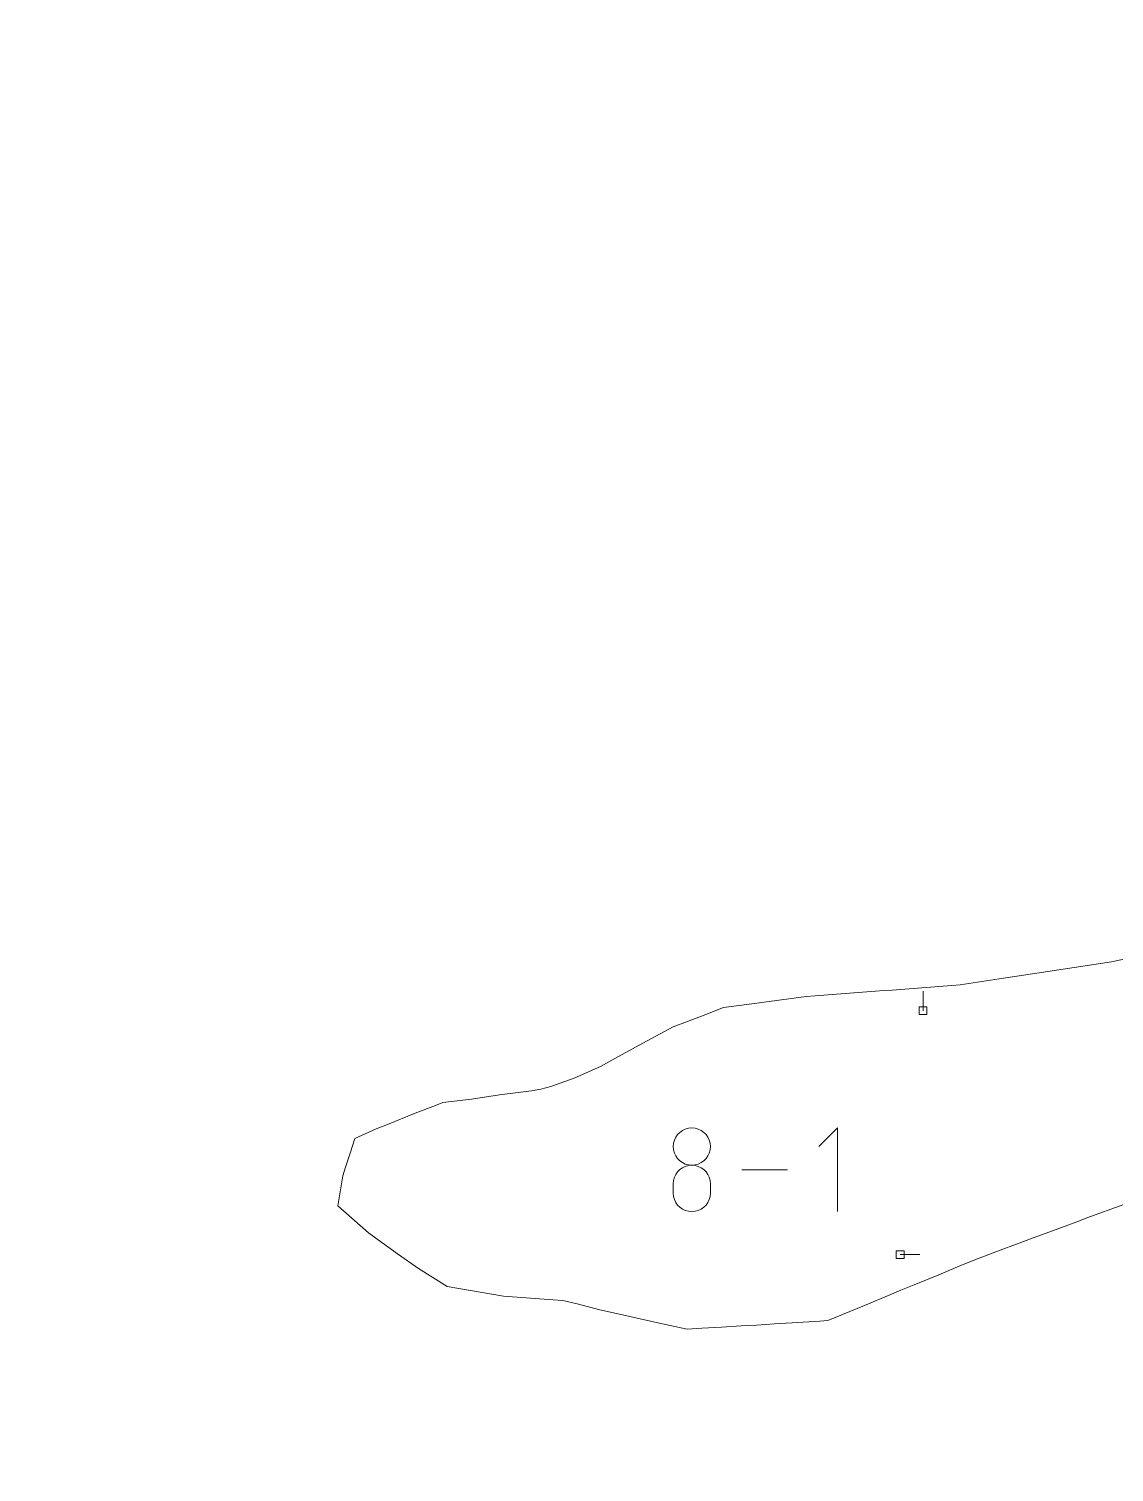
# Model space of a CAD drawing. Header units: millimetres. Extents: x -446 to 392, y -249 to 379.
# Drawn here: x 233.3 to 312.7, y -149.7 to -44 of the extents above; entities that cross this region are included whole.
import ezdxf

# ---------------------------------------------------------------- set-up
doc = ezdxf.new("R2010")
doc.units = ezdxf.units.MM
doc.header["$MEASUREMENT"] = 0
doc.layers.add('Layer 1', color=7, linetype='Continuous')

msp = doc.modelspace()

# ---------------------------------------------------------------- linework, layer by layer
at = {"layer": 'Layer 1', "color": 5, "lineweight": 0}
for points, knots in [([(-446.0374, -230.5655), (-446.0374, -230.5655), (392.1616, -230.5655), (392.1616, -230.5655), (392.1616, -230.5655), (392.1616, -230.5655), (392.1616, 379.0343), (392.1616, 379.0343), (392.1616, 379.0343), (392.1616, 379.0343), (-446.0374, 379.0343), (-446.0374, 379.0343), (-446.0374, 379.0343), (-446.0374, 379.0343), (-446.0374, -230.5655), (-446.0374, -230.5655)], [0, 0, 0, 0, 0.2, 0.2, 0.2, 0.2, 0.4, 0.4, 0.4, 0.4, 0.6, 0.6, 0.6, 0.6, 1, 1, 1, 1]), ([(333.4591, -120.4186), (333.4591, -120.4186), (335.0647, -119.4964), (335.0647, -119.4964), (335.0647, -119.4964), (335.0647, -119.4964), (336.6874, -118.3645), (336.6874, -118.3645), (336.6874, -118.3645), (336.6874, -118.3645), (337.1673, -117.976), (337.1673, -117.976), (337.1673, -117.976), (337.1673, -117.976), (338.87, -116.6447), (338.87, -116.6447), (338.87, -116.6447), (338.87, -116.6447), (339.5499, -116.1236), (339.5499, -116.1236), (339.5499, -116.1236), (339.5499, -116.1236), (341.0126, -114.9906), (341.0126, -114.9906), (341.0126, -114.9906), (341.0126, -114.9906), (339.4071, -114.1604), (339.4071, -114.1604), (339.4071, -114.1604), (339.4071, -114.1604), (337.5444, -113.1851), (337.5444, -113.1851), (337.5444, -113.1851), (337.5444, -113.1851), (336.6302, -112.7085), (336.6302, -112.7085), (336.6302, -112.7085), (336.6302, -112.7085), (336.1731, -112.4697), (336.1731, -112.4697), (336.1731, -112.4697), (336.1731, -112.4697), (334.1333, -111.9755), (334.1333, -111.9755), (334.1333, -111.9755), (334.1333, -111.9755), (333.2877, -111.5755), (333.2877, -111.5755), (333.2877, -111.5755), (333.2877, -111.5755), (331.745, -111.3418), (331.745, -111.3418), (331.745, -111.3418), (331.745, -111.3418), (329.8595, -111.1224), (329.8595, -111.1224), (329.8595, -111.1224), (329.8595, -111.1224), (328.7739, -110.9984), (328.7739, -110.9984), (328.7739, -110.9984), (328.7739, -110.9984), (326.9341, -110.8562), (326.9341, -110.8562), (326.9341, -110.8562), (326.9341, -110.8562), (325.7399, -110.7807), (325.7399, -110.7807), (325.7399, -110.7807), (325.7399, -110.7807), (324.5, -110.6728), (324.5, -110.6728), (324.5, -110.6728), (324.5, -110.6728), (322.5402, -110.5648), (322.5402, -110.5648), (322.5402, -110.5648), (322.5402, -110.5648), (319.8548, -110.9784), (319.8548, -110.9784), (319.8548, -110.9784), (319.8548, -110.9784), (317.4322, -111.3761), (317.4322, -111.3761), (317.4322, -111.3761), (317.4322, -111.3761), (315.5181, -111.6978), (315.5181, -111.6978), (315.5181, -111.6978), (315.5181, -111.6978), (314.9467, -111.8229), (314.9467, -111.8229), (314.9467, -111.8229), (314.9467, -111.8229), (312.5413, -112.3412), (312.5413, -112.3412), (312.5413, -112.3412), (312.5413, -112.3412), (309.8044, -112.7617), (309.8044, -112.7617), (309.8044, -112.7617), (309.8044, -112.7617), (307.0904, -113.1748), (307.0904, -113.1748), (307.0904, -113.1748), (307.0904, -113.1748), (304.3193, -113.5965), (304.3193, -113.5965), (304.3193, -113.5965), (304.3193, -113.5965), (301.4681, -114.0296), (301.4681, -114.0296), (301.4681, -114.0296), (301.4681, -114.0296), (300.8682, -114.0753), (300.8682, -114.0753), (300.8682, -114.0753), (300.8682, -114.0753), (298.657, -114.2387), (298.657, -114.2387), (298.657, -114.2387), (298.657, -114.2387), (296.4915, -114.4021), (296.4915, -114.4021), (296.4915, -114.4021), (296.4915, -114.4021), (295.8744, -114.4472), (295.8744, -114.4472), (295.8744, -114.4472), (295.8744, -114.4472), (295.2631, -114.4935), (295.2631, -114.4935), (295.2631, -114.4935), (295.2631, -114.4935), (293.0462, -114.6575), (293.0462, -114.6575), (293.0462, -114.6575), (293.0462, -114.6575), (290.8692, -114.8215), (290.8692, -114.8215), (290.8692, -114.8215), (290.8692, -114.8215), (290.2122, -114.8849), (290.2122, -114.8849), (290.2122, -114.8849), (290.2122, -114.8849), (288.0181, -115.1757), (288.0181, -115.1757), (288.0181, -115.1757), (288.0181, -115.1757), (285.5041, -115.514), (285.5041, -115.514), (285.5041, -115.514), (285.5041, -115.514), (284.1556, -115.6945), (284.1556, -115.6945), (284.1556, -115.6945), (284.1556, -115.6945), (282.8529, -116.1973), (282.8529, -116.1973), (282.8529, -116.1973), (282.8529, -116.1973), (281.5273, -116.7196), (281.5273, -116.7196), (281.5273, -116.7196), (281.5273, -116.7196), (280.476, -117.1098), (280.476, -117.1098), (280.476, -117.1098), (280.476, -117.1098), (278.8762, -117.9457), (278.8762, -117.9457), (278.8762, -117.9457), (278.8762, -117.9457), (278.2477, -118.2834), (278.2477, -118.2834), (278.2477, -118.2834), (278.2477, -118.2834), (275.9679, -119.5478), (275.9679, -119.5478), (275.9679, -119.5478), (275.9679, -119.5478), (275.1451, -120.0032), (275.1451, -120.0032), (275.1451, -120.0032), (275.1451, -120.0032), (273.2253, -120.8443), (273.2253, -120.8443), (273.2253, -120.8443), (273.2253, -120.8443), (271.5112, -121.4642), (271.5112, -121.4642), (271.5112, -121.4642), (271.5112, -121.4642), (270.7913, -121.663), (270.7913, -121.663), (270.7913, -121.663), (270.7913, -121.663), (270.1, -121.7853), (270.1, -121.7853), (270.1, -121.7853), (270.1, -121.7853), (267.7516, -122.0762), (267.7516, -122.0762), (267.7516, -122.0762), (267.7516, -122.0762), (265.7004, -122.4001), (265.7004, -122.4001), (265.7004, -122.4001), (265.7004, -122.4001), (263.6206, -122.6475), (263.6206, -122.6475), (263.6206, -122.6475), (263.6206, -122.6475), (263.0778, -122.8612), (263.0778, -122.8612), (263.0778, -122.8612), (263.0778, -122.8612), (261.5923, -123.4223), (261.5923, -123.4223), (261.5923, -123.4223), (261.5923, -123.4223), (259.5639, -124.2491), (259.5639, -124.2491), (259.5639, -124.2491), (259.5639, -124.2491), (258.7354, -124.5725), (258.7354, -124.5725), (258.7354, -124.5725), (258.7354, -124.5725), (257.1756, -125.2844), (257.1756, -125.2844), (257.1756, -125.2844), (257.1756, -125.2844), (256.8556, -126.27), (256.8556, -126.27), (256.8556, -126.27), (256.8556, -126.27), (256.4956, -127.375), (256.4956, -127.375), (256.4956, -127.375), (256.4956, -127.375), (256.29, -128.0098), (256.29, -128.0098), (256.29, -128.0098), (256.29, -128.0098), (255.9243, -130.1959), (255.9243, -130.1959), (255.9243, -130.1959), (255.9243, -130.1959), (258.1755, -132.1751), (258.1755, -132.1751), (258.1755, -132.1751), (258.1755, -132.1751), (259.581, -133.207), (259.581, -133.207), (259.581, -133.207), (259.581, -133.207), (260.2953, -133.7235), (260.2953, -133.7235), (260.2953, -133.7235), (260.2953, -133.7235), (261.8208, -134.7914), (261.8208, -134.7914), (261.8208, -134.7914), (261.8208, -134.7914), (263.9235, -136.0964), (263.9235, -136.0964), (263.9235, -136.0964), (263.9235, -136.0964), (264.7862, -136.2473), (264.7862, -136.2473), (264.7862, -136.2473), (264.7862, -136.2473), (268.0487, -136.8141), (268.0487, -136.8141), (268.0487, -136.8141), (268.0487, -136.8141), (271.6769, -137.0752), (271.6769, -137.0752), (271.6769, -137.0752), (271.6769, -137.0752), (272.3854, -137.126), (272.3854, -137.126), (272.3854, -137.126), (272.3854, -137.126), (273.4482, -137.3774), (273.4482, -137.3774), (273.4482, -137.3774), (273.4482, -137.3774), (275.0937, -137.8042), (275.0937, -137.8042), (275.0937, -137.8042), (275.0937, -137.8042), (276.5393, -138.1362), (276.5393, -138.1362), (276.5393, -138.1362), (276.5393, -138.1362), (278.8191, -138.6567), (278.8191, -138.6567), (278.8191, -138.6567), (278.8191, -138.6567), (279.339, -138.7761), (279.339, -138.7761), (279.339, -138.7761), (279.339, -138.7761), (281.4816, -139.2361), (281.4816, -139.2361), (281.4816, -139.2361), (281.4816, -139.2361), (282.5615, -139.1692), (282.5615, -139.1692), (282.5615, -139.1692), (282.5615, -139.1692), (283.9957, -139.0801), (283.9957, -139.0801), (283.9957, -139.0801), (283.9957, -139.0801), (285.4527, -138.9921), (285.4527, -138.9921), (285.4527, -138.9921), (285.4527, -138.9921), (286.5725, -138.9287), (286.5725, -138.9287), (286.5725, -138.9287), (286.5725, -138.9287), (287.881, -138.8464), (287.881, -138.8464), (287.881, -138.8464), (287.881, -138.8464), (289.1723, -138.7676), (289.1723, -138.7676), (289.1723, -138.7676), (289.1723, -138.7676), (291.2121, -138.6384), (291.2121, -138.6384), (291.2121, -138.6384), (291.2121, -138.6384), (291.7834, -138.6036), (291.7834, -138.6036), (291.7834, -138.6036), (291.7834, -138.6036), (294.4803, -137.4866), (294.4803, -137.4866), (294.4803, -137.4866), (294.4803, -137.4866), (296.4344, -136.6775), (296.4344, -136.6775), (296.4344, -136.6775), (296.4344, -136.6775), (297.1372, -136.3878), (297.1372, -136.3878), (297.1372, -136.3878), (297.1372, -136.3878), (298.1028, -135.9867), (298.1028, -135.9867), (298.1028, -135.9867), (298.1028, -135.9867), (299.9083, -135.2416), (299.9083, -135.2416), (299.9083, -135.2416), (299.9083, -135.2416), (301.451, -134.6017), (301.451, -134.6017), (301.451, -134.6017), (301.451, -134.6017), (302.7366, -134.0721), (302.7366, -134.0721), (302.7366, -134.0721), (302.7366, -134.0721), (304.3993, -133.4481), (304.3993, -133.4481), (304.3993, -133.4481), (304.3993, -133.4481), (305.5877, -133.0042), (305.5877, -133.0042), (305.5877, -133.0042), (305.5877, -133.0042), (306.8162, -132.5431), (306.8162, -132.5431), (306.8162, -132.5431), (306.8162, -132.5431), (308.0446, -132.0963), (308.0446, -132.0963), (308.0446, -132.0963), (308.0446, -132.0963), (310.2044, -131.2901), (310.2044, -131.2901), (310.2044, -131.2901), (310.2044, -131.2901), (310.7358, -131.0924), (310.7358, -131.0924), (310.7358, -131.0924), (310.7358, -131.0924), (313.4498, -130.1153), (313.4498, -130.1153), (313.4498, -130.1153), (313.4498, -130.1153), (314.1354, -129.7994), (314.1354, -129.7994), (314.1354, -129.7994), (314.1354, -129.7994), (316.1866, -128.8697), (316.1866, -128.8697), (316.1866, -128.8697), (316.1866, -128.8697), (316.7694, -128.5995), (316.7694, -128.5995), (316.7694, -128.5995), (316.7694, -128.5995), (318.2207, -127.9464), (318.2207, -127.9464), (318.2207, -127.9464), (318.2207, -127.9464), (319.2492, -127.507), (319.2492, -127.507), (319.2492, -127.507), (319.2492, -127.507), (320.0148, -127.1579), (320.0148, -127.1579), (320.0148, -127.1579), (320.0148, -127.1579), (322.226, -126.214), (322.226, -126.214), (322.226, -126.214), (322.226, -126.214), (322.9631, -125.8746), (322.9631, -125.8746), (322.9631, -125.8746), (322.9631, -125.8746), (323.5401, -125.6049), (323.5401, -125.6049), (323.5401, -125.6049), (323.5401, -125.6049), (325.8428, -124.5502), (325.8428, -124.5502), (325.8428, -124.5502), (325.8428, -124.5502), (326.3341, -124.3222), (326.3341, -124.3222), (326.3341, -124.3222), (326.3341, -124.3222), (328.5796, -123.2777), (328.5796, -123.2777), (328.5796, -123.2777), (328.5796, -123.2777), (329.0653, -123.0515), (329.0653, -123.0515), (329.0653, -123.0515), (329.0653, -123.0515), (330.608, -122.3338), (330.608, -122.3338), (330.608, -122.3338), (330.608, -122.3338), (331.3279, -121.763), (331.3279, -121.763), (331.3279, -121.763), (331.3279, -121.763), (331.865, -121.4762), (331.865, -121.4762), (331.865, -121.4762), (331.865, -121.4762), (333.4591, -120.4186), (333.4591, -120.4186)], [0, 0, 0, 0, 0.00854701, 0.00854701, 0.00854701, 0.00854701, 0.01709402, 0.01709402, 0.01709402, 0.01709402, 0.02564103, 0.02564103, 0.02564103, 0.02564103, 0.03418803, 0.03418803, 0.03418803, 0.03418803, 0.04273504, 0.04273504, 0.04273504, 0.04273504, 0.05128205, 0.05128205, 0.05128205, 0.05128205, 0.05982906, 0.05982906, 0.05982906, 0.05982906, 0.06837607, 0.06837607, 0.06837607, 0.06837607, 0.07692308, 0.07692308, 0.07692308, 0.07692308, 0.08547009, 0.08547009, 0.08547009, 0.08547009, 0.09401709, 0.09401709, 0.09401709, 0.09401709, 0.1025641, 0.1025641, 0.1025641, 0.1025641, 0.11111111, 0.11111111, 0.11111111, 0.11111111, 0.11965812, 0.11965812, 0.11965812, 0.11965812, 0.12820513, 0.12820513, 0.12820513, 0.12820513, 0.13675214, 0.13675214, 0.13675214, 0.13675214, 0.14529915, 0.14529915, 0.14529915, 0.14529915, 0.15384615, 0.15384615, 0.15384615, 0.15384615, 0.16239316, 0.16239316, 0.16239316, 0.16239316, 0.17094017, 0.17094017, 0.17094017, 0.17094017, 0.17948718, 0.17948718, 0.17948718, 0.17948718, 0.18803419, 0.18803419, 0.18803419, 0.18803419, 0.1965812, 0.1965812, 0.1965812, 0.1965812, 0.20512821, 0.20512821, 0.20512821, 0.20512821, 0.21367521, 0.21367521, 0.21367521, 0.21367521, 0.22222222, 0.22222222, 0.22222222, 0.22222222, 0.23076923, 0.23076923, 0.23076923, 0.23076923, 0.23931624, 0.23931624, 0.23931624, 0.23931624, 0.24786325, 0.24786325, 0.24786325, 0.24786325, 0.25641026, 0.25641026, 0.25641026, 0.25641026, 0.26495726, 0.26495726, 0.26495726, 0.26495726, 0.27350427, 0.27350427, 0.27350427, 0.27350427, 0.28205128, 0.28205128, 0.28205128, 0.28205128, 0.29059829, 0.29059829, 0.29059829, 0.29059829, 0.2991453, 0.2991453, 0.2991453, 0.2991453, 0.30769231, 0.30769231, 0.30769231, 0.30769231, 0.31623932, 0.31623932, 0.31623932, 0.31623932, 0.32478632, 0.32478632, 0.32478632, 0.32478632, 0.33333333, 0.33333333, 0.33333333, 0.33333333, 0.34188034, 0.34188034, 0.34188034, 0.34188034, 0.35042735, 0.35042735, 0.35042735, 0.35042735, 0.35897436, 0.35897436, 0.35897436, 0.35897436, 0.36752137, 0.36752137, 0.36752137, 0.36752137, 0.37606838, 0.37606838, 0.37606838, 0.37606838, 0.38461538, 0.38461538, 0.38461538, 0.38461538, 0.39316239, 0.39316239, 0.39316239, 0.39316239, 0.4017094, 0.4017094, 0.4017094, 0.4017094, 0.41025641, 0.41025641, 0.41025641, 0.41025641, 0.41880342, 0.41880342, 0.41880342, 0.41880342, 0.42735043, 0.42735043, 0.42735043, 0.42735043, 0.43589744, 0.43589744, 0.43589744, 0.43589744, 0.44444444, 0.44444444, 0.44444444, 0.44444444, 0.45299145, 0.45299145, 0.45299145, 0.45299145, 0.46153846, 0.46153846, 0.46153846, 0.46153846, 0.47008547, 0.47008547, 0.47008547, 0.47008547, 0.47863248, 0.47863248, 0.47863248, 0.47863248, 0.48717949, 0.48717949, 0.48717949, 0.48717949, 0.4957265, 0.4957265, 0.4957265, 0.4957265, 0.5042735, 0.5042735, 0.5042735, 0.5042735, 0.51282051, 0.51282051, 0.51282051, 0.51282051, 0.52136752, 0.52136752, 0.52136752, 0.52136752, 0.52991453, 0.52991453, 0.52991453, 0.52991453, 0.53846154, 0.53846154, 0.53846154, 0.53846154, 0.54700855, 0.54700855, 0.54700855, 0.54700855, 0.55555556, 0.55555556, 0.55555556, 0.55555556, 0.56410256, 0.56410256, 0.56410256, 0.56410256, 0.57264957, 0.57264957, 0.57264957, 0.57264957, 0.58119658, 0.58119658, 0.58119658, 0.58119658, 0.58974359, 0.58974359, 0.58974359, 0.58974359, 0.5982906, 0.5982906, 0.5982906, 0.5982906, 0.60683761, 0.60683761, 0.60683761, 0.60683761, 0.61538462, 0.61538462, 0.61538462, 0.61538462, 0.62393162, 0.62393162, 0.62393162, 0.62393162, 0.63247863, 0.63247863, 0.63247863, 0.63247863, 0.64102564, 0.64102564, 0.64102564, 0.64102564, 0.64957265, 0.64957265, 0.64957265, 0.64957265, 0.65811966, 0.65811966, 0.65811966, 0.65811966, 0.66666667, 0.66666667, 0.66666667, 0.66666667, 0.67521368, 0.67521368, 0.67521368, 0.67521368, 0.68376068, 0.68376068, 0.68376068, 0.68376068, 0.69230769, 0.69230769, 0.69230769, 0.69230769, 0.7008547, 0.7008547, 0.7008547, 0.7008547, 0.70940171, 0.70940171, 0.70940171, 0.70940171, 0.71794872, 0.71794872, 0.71794872, 0.71794872, 0.72649573, 0.72649573, 0.72649573, 0.72649573, 0.73504274, 0.73504274, 0.73504274, 0.73504274, 0.74358974, 0.74358974, 0.74358974, 0.74358974, 0.75213675, 0.75213675, 0.75213675, 0.75213675, 0.76068376, 0.76068376, 0.76068376, 0.76068376, 0.76923077, 0.76923077, 0.76923077, 0.76923077, 0.77777778, 0.77777778, 0.77777778, 0.77777778, 0.78632479, 0.78632479, 0.78632479, 0.78632479, 0.79487179, 0.79487179, 0.79487179, 0.79487179, 0.8034188, 0.8034188, 0.8034188, 0.8034188, 0.81196581, 0.81196581, 0.81196581, 0.81196581, 0.82051282, 0.82051282, 0.82051282, 0.82051282, 0.82905983, 0.82905983, 0.82905983, 0.82905983, 0.83760684, 0.83760684, 0.83760684, 0.83760684, 0.84615385, 0.84615385, 0.84615385, 0.84615385, 0.85470085, 0.85470085, 0.85470085, 0.85470085, 0.86324786, 0.86324786, 0.86324786, 0.86324786, 0.87179487, 0.87179487, 0.87179487, 0.87179487, 0.88034188, 0.88034188, 0.88034188, 0.88034188, 0.88888889, 0.88888889, 0.88888889, 0.88888889, 0.8974359, 0.8974359, 0.8974359, 0.8974359, 0.90598291, 0.90598291, 0.90598291, 0.90598291, 0.91452991, 0.91452991, 0.91452991, 0.91452991, 0.92307692, 0.92307692, 0.92307692, 0.92307692, 0.93162393, 0.93162393, 0.93162393, 0.93162393, 0.94017094, 0.94017094, 0.94017094, 0.94017094, 0.94871795, 0.94871795, 0.94871795, 0.94871795, 0.95726496, 0.95726496, 0.95726496, 0.95726496, 0.96581197, 0.96581197, 0.96581197, 0.96581197, 0.97435897, 0.97435897, 0.97435897, 0.97435897, 0.98290598, 0.98290598, 0.98290598, 0.98290598, 1, 1, 1, 1])]:
    msp.add_open_spline(points, degree=3, knots=knots, dxfattribs=at)
at = {"layer": 'Layer 1', "color": 190, "lineweight": 0}
for points in [[(298.7541, -115.9162), (298.7541, -115.9162), (298.7541, -114.4878), (298.7541, -114.4878)], [(297.08, -133.7749), (297.08, -133.7749), (298.5084, -133.7749), (298.5084, -133.7749)]]:
    msp.add_open_spline(points, degree=3, dxfattribs=at)
at = {"layer": 'Layer 1', "color": 3, "lineweight": 0}
for points in [[(298.4684, -116.2019), (298.4684, -116.2019), (299.0398, -116.2019), (299.0398, -116.2019), (299.0398, -116.2019), (299.0398, -116.2019), (299.0398, -115.6305), (299.0398, -115.6305), (299.0398, -115.6305), (299.0398, -115.6305), (298.4684, -115.6305), (298.4684, -115.6305), (298.4684, -115.6305), (298.4684, -115.6305), (298.4684, -116.2019), (298.4684, -116.2019)], [(296.7943, -134.0606), (296.7943, -134.0606), (297.3657, -134.0606), (297.3657, -134.0606), (297.3657, -134.0606), (297.3657, -134.0606), (297.3657, -133.4893), (297.3657, -133.4893), (297.3657, -133.4893), (297.3657, -133.4893), (296.7943, -133.4893), (296.7943, -133.4893), (296.7943, -133.4893), (296.7943, -133.4893), (296.7943, -134.0606), (296.7943, -134.0606)]]:
    msp.add_open_spline(points, degree=3, knots=[0, 0, 0, 0, 0.2, 0.2, 0.2, 0.2, 0.4, 0.4, 0.4, 0.4, 0.6, 0.6, 0.6, 0.6, 1, 1, 1, 1], dxfattribs=at)
at = {"layer": 'Layer 1', "color": 1, "lineweight": 0}
for points, knots in [([(283.19, -125.8626), (283.19, -125.8626), (283.19, -125.8626), (283.19, -125.8626), (283.19, -125.8626), (283.19, -125.8626), (283.1672, -125.6192), (283.1672, -125.6192), (283.1672, -125.6192), (283.1672, -125.6192), (283.1043, -125.3895), (283.1043, -125.3895), (283.1043, -125.3895), (283.1043, -125.3895), (283.0072, -125.1775), (283.0072, -125.1775), (283.0072, -125.1775), (283.0072, -125.1775), (282.8701, -124.9878), (282.8701, -124.9878), (282.8701, -124.9878), (282.8701, -124.9878), (282.7044, -124.8239), (282.7044, -124.8239), (282.7044, -124.8239), (282.7044, -124.8239), (282.5158, -124.6896), (282.5158, -124.6896), (282.5158, -124.6896), (282.5158, -124.6896), (282.3044, -124.589), (282.3044, -124.589), (282.3044, -124.589), (282.3044, -124.589), (282.0759, -124.5256), (282.0759, -124.5256), (282.0759, -124.5256), (282.0759, -124.5256), (281.8302, -124.5039), (281.8302, -124.5039), (281.8302, -124.5039), (281.8302, -124.5039), (281.8302, -124.5039), (281.8302, -124.5039), (281.8302, -124.5039), (281.8302, -124.5039), (281.5845, -124.5256), (281.5845, -124.5256), (281.5845, -124.5256), (281.5845, -124.5256), (281.3559, -124.589), (281.3559, -124.589), (281.3559, -124.589), (281.3559, -124.589), (281.1445, -124.6896), (281.1445, -124.6896), (281.1445, -124.6896), (281.1445, -124.6896), (280.956, -124.8239), (280.956, -124.8239), (280.956, -124.8239), (280.956, -124.8239), (280.7903, -124.9878), (280.7903, -124.9878), (280.7903, -124.9878), (280.7903, -124.9878), (280.6531, -125.1775), (280.6531, -125.1775), (280.6531, -125.1775), (280.6531, -125.1775), (280.556, -125.3895), (280.556, -125.3895), (280.556, -125.3895), (280.556, -125.3895), (280.4932, -125.6192), (280.4932, -125.6192), (280.4932, -125.6192), (280.4932, -125.6192), (280.4703, -125.8626), (280.4703, -125.8626), (280.4703, -125.8626), (280.4703, -125.8626), (280.4703, -125.8626), (280.4703, -125.8626), (280.4703, -125.8626), (280.4703, -125.8626), (280.4932, -126.1077), (280.4932, -126.1077), (280.4932, -126.1077), (280.4932, -126.1077), (280.556, -126.338), (280.556, -126.338), (280.556, -126.338), (280.556, -126.338), (280.6531, -126.5505), (280.6531, -126.5505), (280.6531, -126.5505), (280.6531, -126.5505), (280.7903, -126.7402), (280.7903, -126.7402), (280.7903, -126.7402), (280.7903, -126.7402), (280.956, -126.9048), (280.956, -126.9048), (280.956, -126.9048), (280.956, -126.9048), (281.1445, -127.0396), (281.1445, -127.0396), (281.1445, -127.0396), (281.1445, -127.0396), (281.3559, -127.1402), (281.3559, -127.1402), (281.3559, -127.1402), (281.3559, -127.1402), (281.5845, -127.2036), (281.5845, -127.2036), (281.5845, -127.2036), (281.5845, -127.2036), (281.8302, -127.2253), (281.8302, -127.2253), (281.8302, -127.2253), (281.8302, -127.2253), (281.8302, -127.2253), (281.8302, -127.2253), (281.8302, -127.2253), (281.8302, -127.2253), (282.0759, -127.2036), (282.0759, -127.2036), (282.0759, -127.2036), (282.0759, -127.2036), (282.3044, -127.1402), (282.3044, -127.1402), (282.3044, -127.1402), (282.3044, -127.1402), (282.5158, -127.0396), (282.5158, -127.0396), (282.5158, -127.0396), (282.5158, -127.0396), (282.7044, -126.9048), (282.7044, -126.9048), (282.7044, -126.9048), (282.7044, -126.9048), (282.8701, -126.7402), (282.8701, -126.7402), (282.8701, -126.7402), (282.8701, -126.7402), (283.0072, -126.5505), (283.0072, -126.5505), (283.0072, -126.5505), (283.0072, -126.5505), (283.1043, -126.338), (283.1043, -126.338), (283.1043, -126.338), (283.1043, -126.338), (283.1672, -126.1077), (283.1672, -126.1077), (283.1672, -126.1077), (283.1672, -126.1077), (283.19, -125.8626), (283.19, -125.8626)], [0, 0, 0, 0, 0.02439024, 0.02439024, 0.02439024, 0.02439024, 0.04878049, 0.04878049, 0.04878049, 0.04878049, 0.07317073, 0.07317073, 0.07317073, 0.07317073, 0.09756098, 0.09756098, 0.09756098, 0.09756098, 0.12195122, 0.12195122, 0.12195122, 0.12195122, 0.14634146, 0.14634146, 0.14634146, 0.14634146, 0.17073171, 0.17073171, 0.17073171, 0.17073171, 0.19512195, 0.19512195, 0.19512195, 0.19512195, 0.2195122, 0.2195122, 0.2195122, 0.2195122, 0.24390244, 0.24390244, 0.24390244, 0.24390244, 0.26829268, 0.26829268, 0.26829268, 0.26829268, 0.29268293, 0.29268293, 0.29268293, 0.29268293, 0.31707317, 0.31707317, 0.31707317, 0.31707317, 0.34146341, 0.34146341, 0.34146341, 0.34146341, 0.36585366, 0.36585366, 0.36585366, 0.36585366, 0.3902439, 0.3902439, 0.3902439, 0.3902439, 0.41463415, 0.41463415, 0.41463415, 0.41463415, 0.43902439, 0.43902439, 0.43902439, 0.43902439, 0.46341463, 0.46341463, 0.46341463, 0.46341463, 0.48780488, 0.48780488, 0.48780488, 0.48780488, 0.51219512, 0.51219512, 0.51219512, 0.51219512, 0.53658537, 0.53658537, 0.53658537, 0.53658537, 0.56097561, 0.56097561, 0.56097561, 0.56097561, 0.58536585, 0.58536585, 0.58536585, 0.58536585, 0.6097561, 0.6097561, 0.6097561, 0.6097561, 0.63414634, 0.63414634, 0.63414634, 0.63414634, 0.65853659, 0.65853659, 0.65853659, 0.65853659, 0.68292683, 0.68292683, 0.68292683, 0.68292683, 0.70731707, 0.70731707, 0.70731707, 0.70731707, 0.73170732, 0.73170732, 0.73170732, 0.73170732, 0.75609756, 0.75609756, 0.75609756, 0.75609756, 0.7804878, 0.7804878, 0.7804878, 0.7804878, 0.80487805, 0.80487805, 0.80487805, 0.80487805, 0.82926829, 0.82926829, 0.82926829, 0.82926829, 0.85365854, 0.85365854, 0.85365854, 0.85365854, 0.87804878, 0.87804878, 0.87804878, 0.87804878, 0.90243902, 0.90243902, 0.90243902, 0.90243902, 0.92682927, 0.92682927, 0.92682927, 0.92682927, 0.95121951, 0.95121951, 0.95121951, 0.95121951, 1, 1, 1, 1]), ([(292.5034, -130.625), (292.5034, -130.625), (292.5034, -124.4959), (292.5034, -124.4959), (292.5034, -124.4959), (292.5034, -124.4959), (291.1378, -125.8592), (291.1378, -125.8592)], [0, 0, 0, 0, 0.33333333, 0.33333333, 0.33333333, 0.33333333, 1, 1, 1, 1]), ([(280.4703, -129.2657), (280.4703, -129.2657), (280.4703, -129.2657), (280.4703, -129.2657), (280.4703, -129.2657), (280.4703, -129.2657), (280.4932, -129.5108), (280.4932, -129.5108), (280.4932, -129.5108), (280.4932, -129.5108), (280.556, -129.7405), (280.556, -129.7405), (280.556, -129.7405), (280.556, -129.7405), (280.6531, -129.9525), (280.6531, -129.9525), (280.6531, -129.9525), (280.6531, -129.9525), (280.7903, -130.1422), (280.7903, -130.1422), (280.7903, -130.1422), (280.7903, -130.1422), (280.956, -130.3056), (280.956, -130.3056), (280.956, -130.3056), (280.956, -130.3056), (281.1445, -130.4399), (281.1445, -130.4399), (281.1445, -130.4399), (281.1445, -130.4399), (281.3559, -130.5398), (281.3559, -130.5398), (281.3559, -130.5398), (281.3559, -130.5398), (281.5845, -130.6033), (281.5845, -130.6033), (281.5845, -130.6033), (281.5845, -130.6033), (281.8302, -130.625), (281.8302, -130.625), (281.8302, -130.625), (281.8302, -130.625), (281.8302, -130.625), (281.8302, -130.625), (281.8302, -130.625), (281.8302, -130.625), (282.0759, -130.6033), (282.0759, -130.6033), (282.0759, -130.6033), (282.0759, -130.6033), (282.3044, -130.5398), (282.3044, -130.5398), (282.3044, -130.5398), (282.3044, -130.5398), (282.5158, -130.4399), (282.5158, -130.4399), (282.5158, -130.4399), (282.5158, -130.4399), (282.7044, -130.3056), (282.7044, -130.3056), (282.7044, -130.3056), (282.7044, -130.3056), (282.8701, -130.1422), (282.8701, -130.1422), (282.8701, -130.1422), (282.8701, -130.1422), (283.0072, -129.9525), (283.0072, -129.9525), (283.0072, -129.9525), (283.0072, -129.9525), (283.1043, -129.7405), (283.1043, -129.7405), (283.1043, -129.7405), (283.1043, -129.7405), (283.1672, -129.5108), (283.1672, -129.5108), (283.1672, -129.5108), (283.1672, -129.5108), (283.19, -129.2657), (283.19, -129.2657), (283.19, -129.2657), (283.19, -129.2657), (283.19, -128.588), (283.19, -128.588), (283.19, -128.588), (283.19, -128.588), (283.1672, -128.3435), (283.1672, -128.3435), (283.1672, -128.3435), (283.1672, -128.3435), (283.1043, -128.1127), (283.1043, -128.1127), (283.1043, -128.1127), (283.1043, -128.1127), (283.0072, -127.9007), (283.0072, -127.9007), (283.0072, -127.9007), (283.0072, -127.9007), (282.8701, -127.7104), (282.8701, -127.7104), (282.8701, -127.7104), (282.8701, -127.7104), (282.7044, -127.5459), (282.7044, -127.5459), (282.7044, -127.5459), (282.7044, -127.5459), (282.5158, -127.4116), (282.5158, -127.4116), (282.5158, -127.4116), (282.5158, -127.4116), (282.3044, -127.311), (282.3044, -127.311), (282.3044, -127.311), (282.3044, -127.311), (282.0759, -127.2476), (282.0759, -127.2476), (282.0759, -127.2476), (282.0759, -127.2476), (281.8302, -127.2253), (281.8302, -127.2253), (281.8302, -127.2253), (281.8302, -127.2253), (281.8302, -127.2253), (281.8302, -127.2253), (281.8302, -127.2253), (281.8302, -127.2253), (281.5845, -127.2476), (281.5845, -127.2476), (281.5845, -127.2476), (281.5845, -127.2476), (281.3559, -127.311), (281.3559, -127.311), (281.3559, -127.311), (281.3559, -127.311), (281.1445, -127.4116), (281.1445, -127.4116), (281.1445, -127.4116), (281.1445, -127.4116), (280.956, -127.5464), (280.956, -127.5464), (280.956, -127.5464), (280.956, -127.5464), (280.7903, -127.7104), (280.7903, -127.7104), (280.7903, -127.7104), (280.7903, -127.7104), (280.6531, -127.9007), (280.6531, -127.9007), (280.6531, -127.9007), (280.6531, -127.9007), (280.556, -128.1127), (280.556, -128.1127), (280.556, -128.1127), (280.556, -128.1127), (280.4932, -128.3435), (280.4932, -128.3435), (280.4932, -128.3435), (280.4932, -128.3435), (280.4703, -128.588), (280.4703, -128.588), (280.4703, -128.588), (280.4703, -128.588), (280.4703, -129.2657), (280.4703, -129.2657)], [0, 0, 0, 0, 0.02380952, 0.02380952, 0.02380952, 0.02380952, 0.04761905, 0.04761905, 0.04761905, 0.04761905, 0.07142857, 0.07142857, 0.07142857, 0.07142857, 0.0952381, 0.0952381, 0.0952381, 0.0952381, 0.11904762, 0.11904762, 0.11904762, 0.11904762, 0.14285714, 0.14285714, 0.14285714, 0.14285714, 0.16666667, 0.16666667, 0.16666667, 0.16666667, 0.19047619, 0.19047619, 0.19047619, 0.19047619, 0.21428571, 0.21428571, 0.21428571, 0.21428571, 0.23809524, 0.23809524, 0.23809524, 0.23809524, 0.26190476, 0.26190476, 0.26190476, 0.26190476, 0.28571429, 0.28571429, 0.28571429, 0.28571429, 0.30952381, 0.30952381, 0.30952381, 0.30952381, 0.33333333, 0.33333333, 0.33333333, 0.33333333, 0.35714286, 0.35714286, 0.35714286, 0.35714286, 0.38095238, 0.38095238, 0.38095238, 0.38095238, 0.4047619, 0.4047619, 0.4047619, 0.4047619, 0.42857143, 0.42857143, 0.42857143, 0.42857143, 0.45238095, 0.45238095, 0.45238095, 0.45238095, 0.47619048, 0.47619048, 0.47619048, 0.47619048, 0.5, 0.5, 0.5, 0.5, 0.52380952, 0.52380952, 0.52380952, 0.52380952, 0.54761905, 0.54761905, 0.54761905, 0.54761905, 0.57142857, 0.57142857, 0.57142857, 0.57142857, 0.5952381, 0.5952381, 0.5952381, 0.5952381, 0.61904762, 0.61904762, 0.61904762, 0.61904762, 0.64285714, 0.64285714, 0.64285714, 0.64285714, 0.66666667, 0.66666667, 0.66666667, 0.66666667, 0.69047619, 0.69047619, 0.69047619, 0.69047619, 0.71428571, 0.71428571, 0.71428571, 0.71428571, 0.73809524, 0.73809524, 0.73809524, 0.73809524, 0.76190476, 0.76190476, 0.76190476, 0.76190476, 0.78571429, 0.78571429, 0.78571429, 0.78571429, 0.80952381, 0.80952381, 0.80952381, 0.80952381, 0.83333333, 0.83333333, 0.83333333, 0.83333333, 0.85714286, 0.85714286, 0.85714286, 0.85714286, 0.88095238, 0.88095238, 0.88095238, 0.88095238, 0.9047619, 0.9047619, 0.9047619, 0.9047619, 0.92857143, 0.92857143, 0.92857143, 0.92857143, 0.95238095, 0.95238095, 0.95238095, 0.95238095, 1, 1, 1, 1])]:
    msp.add_open_spline(points, degree=3, knots=knots, dxfattribs=at)
msp.add_open_spline([(288.8409, -127.5607), (288.8409, -127.5607), (285.4926, -127.5607), (285.4926, -127.5607)], degree=3, dxfattribs=at)

doc.saveas('drawing.dxf')
